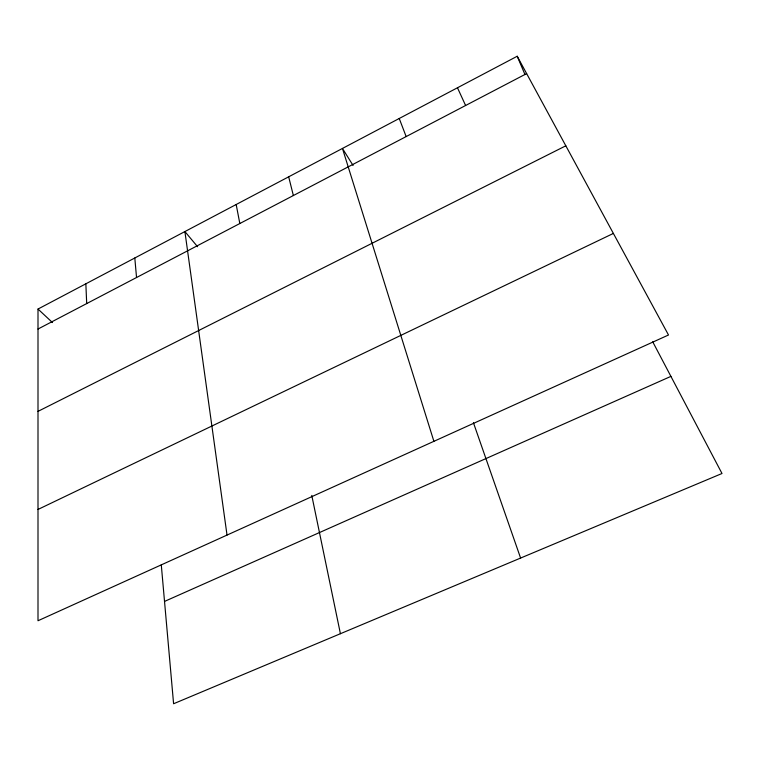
<?xml version="1.0" encoding="UTF-8"?>
<svg xmlns="http://www.w3.org/2000/svg" width="760" height="760" viewBox="0 0 760 760"><rect width="100%" height="100%" fill="white"/><g stroke="black" fill="none" stroke-linecap="round" stroke-linejoin="round"><path stroke-width="1.14" d="M38 309.054L517.218 56.249L668.505 334.998L38 620.749L38 309.054L52.478 322.563M38 329.033L526.633 73.596M38 411.369L565.82 145.806M38 509.456L613.377 233.424M164.53 601.417L670.909 376.38M197.59 246.724L184.898 231.562L227.021 535.078M353.077 165.452L342.456 148.447L433.894 441.322M652.707 341.772L722 473.499L173.593 703.75L161.281 564.832M457.472 87.77L465.604 105.497M517.218 56.249L525.008 74.622M399.237 118.493L406.153 136.572M473.423 422.702L520.6 558.058M288.676 176.814L293.36 195.538M311.771 495.416L340.413 633.707M236.179 204.516L239.827 223.525M134.805 257.991L136.543 277.514M85.852 283.812L86.697 303.572"/></g></svg>
